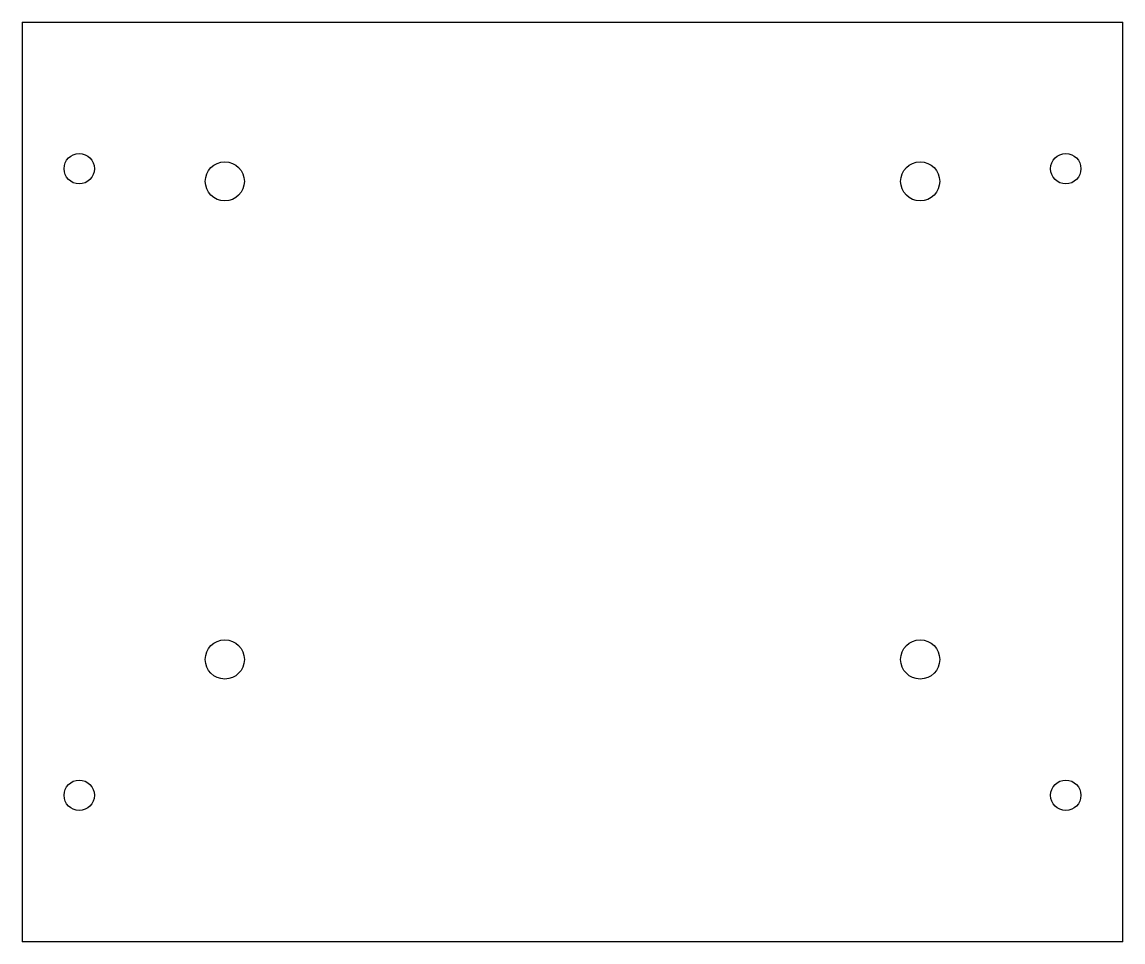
# Model space of a CAD drawing. Header units: millimetres. Extents: x -38 to 38, y -36 to 27.5.
import ezdxf

# ---------------------------------------------------------------- set-up
doc = ezdxf.new("R2010")
doc.units = ezdxf.units.MM

msp = doc.modelspace()

# ---------------------------------------------------------------- linework, layer by layer
at = {"color": 7, "linetype": 'Continuous', "lineweight": 25}
for p, q in [((-38, 27.5), (38, 27.5)), ((-38, 27.5), (-38, -36)), ((38, -36), (38, 27.5)), ((38, -36), (-38, -36))]:
    msp.add_line(p, q, dxfattribs=at)
for centre, radius in [((-34.05, 17.375), 1.05), ((34.05, 17.375), 1.05), ((-24, 16.5), 1.35), ((24, 16.5), 1.35), ((-24, -16.5), 1.35), ((24, -16.5), 1.35), ((-34.05, -25.875), 1.05), ((34.05, -25.875), 1.05)]:
    msp.add_circle(centre, radius, dxfattribs=at)

doc.saveas('drawing.dxf')
